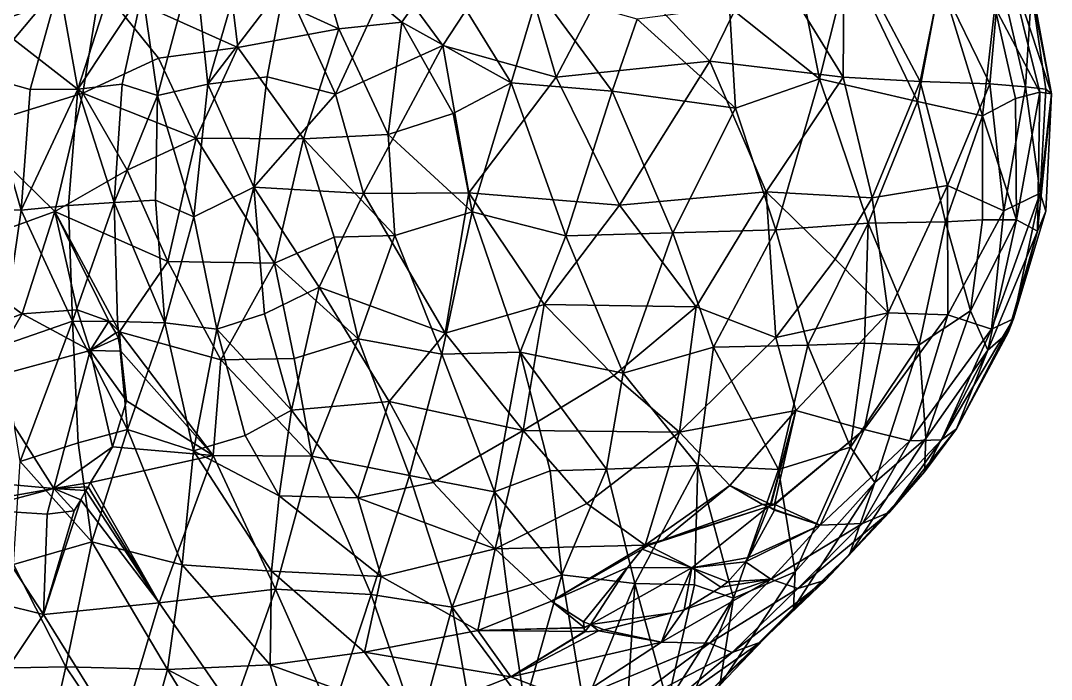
# Model space of a CAD drawing. Extents: x 373697 to 374058, y 6959904 to 6960301.
# Drawn here: x 373995.43 to 374034.31, y 6960114.61 to 6960139.46 of the extents above; entities that cross this region are included whole.
import ezdxf

# ---------------------------------------------------------------- set-up
doc = ezdxf.new("R2010")
doc.units = 0
doc.layers.add('Bht_Fk', color=7, linetype='CONTINUOUS')

msp = doc.modelspace()

# ---------------------------------------------------------------- linework, layer by layer
at = {"layer": 'Bht_Fk'}
for points in [[(374009.389, 6960141.196, 129.276), (374014.073, 6960142.678, 131.565), (374011.36, 6960138.524, 130.812)], [(374014.073, 6960142.678, 131.565), (374015.635, 6960137.328, 132.822), (374011.36, 6960138.524, 130.812)], [(374014.073, 6960142.678, 131.565), (374017.889, 6960141.646, 133.305), (374015.635, 6960137.328, 132.822)], [(374023.494, 6960142.151, 134.786), (374026.494, 6960142.587, 135.139), (374026.455, 6960137.329, 135.586)], [(374026.455, 6960137.329, 135.586), (374026.494, 6960142.587, 135.139), (374029.363, 6960137.169, 135.581)], [(374026.494, 6960142.587, 135.139), (374030.115, 6960140.941, 135.248), (374029.363, 6960137.169, 135.581)], [(373993.635, 6960141.679, 111.505), (373995.977, 6960142.225, 113.85), (373993.991, 6960137.367, 113.381)], [(373995.977, 6960142.225, 113.85), (373996.888, 6960140.813, 115.689), (373993.991, 6960137.367, 113.381)], [(373996.888, 6960140.813, 115.689), (373999.201, 6960141.868, 118.392), (373997.587, 6960136.871, 117.516)], [(374000.032, 6960140.555, 120.044), (373997.587, 6960136.871, 117.516), (373999.201, 6960141.868, 118.392)], [(374001.991, 6960141.852, 122.272), (374000.592, 6960136.639, 121.594), (374000.032, 6960140.555, 120.044)], [(374000.592, 6960136.639, 121.594), (374001.991, 6960141.852, 122.272), (374002.489, 6960137.07, 123.973)], [(374002.489, 6960137.07, 123.973), (374001.991, 6960141.852, 122.272), (374003.838, 6960141.716, 124.55)], [(374007.431, 6960139.153, 107.416), (374006.555, 6960142.131, 108.11), (374003.309, 6960141.037, 105.462)], [(374009.805, 6960139.409, 109.274), (374006.555, 6960142.131, 108.11), (374007.431, 6960139.153, 107.416)], [(374011.257, 6960141.46, 111.055), (374006.555, 6960142.131, 108.11), (374009.805, 6960139.409, 109.274)], [(374017.889, 6960141.646, 133.305), (374023.494, 6960142.151, 134.786), (374021.429, 6960137.929, 134.659)], [(374021.429, 6960137.929, 134.659), (374023.494, 6960142.151, 134.786), (374026.455, 6960137.329, 135.586)], [(374033.879, 6960136.764, 129.686), (374032.586, 6960141.935, 129.365), (374032.172, 6960139.972, 127.544)], [(374032.586, 6960141.935, 129.365), (374033.879, 6960136.764, 129.686), (374034.309, 6960136.699, 131.568)], [(374034.309, 6960136.699, 131.568), (374033.48, 6960141.235, 131.337), (374032.586, 6960141.935, 129.365)], [(373992.469, 6960141.442, 100.904), (373994.37, 6960139.366, 100.048), (373998.435, 6960140.782, 102.585)], [(374003.838, 6960141.716, 124.55), (374005.4, 6960140.859, 126.303), (374002.489, 6960137.07, 123.973)], [(374013.933, 6960137.117, 111.7), (374011.257, 6960141.46, 111.055), (374009.805, 6960139.409, 109.274)], [(374014.967, 6960140.567, 113.298), (374011.257, 6960141.46, 111.055), (374013.933, 6960137.117, 111.7)], [(374021.429, 6960137.929, 134.659), (374015.635, 6960137.328, 132.822), (374017.889, 6960141.646, 133.305)], [(374024.871, 6960140.745, 120.396), (374025.565, 6960137.26, 120.14), (374026.692, 6960141.762, 122.256)], [(374026.692, 6960141.762, 122.256), (374025.565, 6960137.26, 120.14), (374029.262, 6960136.406, 123.226)], [(374026.692, 6960141.762, 122.256), (374029.262, 6960136.406, 123.226), (374030.13, 6960141.044, 125.349)], [(374003.628, 6960138.451, 104.437), (374003.309, 6960141.037, 105.462), (373998.435, 6960140.782, 102.585)], [(374003.309, 6960141.037, 105.462), (374003.628, 6960138.451, 104.437), (374007.431, 6960139.153, 107.416)], [(374005.4, 6960140.859, 126.303), (374009.389, 6960141.196, 129.276), (374007.311, 6960136.683, 128.58)], [(374009.389, 6960141.196, 129.276), (374011.36, 6960138.524, 130.812), (374007.311, 6960136.683, 128.58)], [(374029.262, 6960136.406, 123.226), (374031.706, 6960135.868, 125.822), (374030.13, 6960141.044, 125.349)], [(374031.985, 6960137.076, 135.057), (374030.115, 6960140.941, 135.248), (374032.351, 6960141.19, 134.301)], [(374030.13, 6960141.044, 125.349), (374031.706, 6960135.868, 125.822), (374032.172, 6960139.972, 127.544)], [(374031.985, 6960137.076, 135.057), (374032.351, 6960141.19, 134.301), (374033.338, 6960136.969, 134.161)], [(374032.351, 6960141.19, 134.301), (374033.564, 6960140.575, 132.76), (374033.338, 6960136.969, 134.161)], [(374033.564, 6960140.575, 132.76), (374033.48, 6960141.235, 131.337), (374034.309, 6960136.699, 131.568)], [(373996.888, 6960140.813, 115.689), (373995.793, 6960136.862, 115.347), (373993.991, 6960137.367, 113.381)], [(373998.435, 6960140.782, 102.585), (373994.37, 6960139.366, 100.048), (373997.772, 6960136.727, 100.276)], [(373996.888, 6960140.813, 115.689), (373997.587, 6960136.871, 117.516), (373995.793, 6960136.862, 115.347)], [(373997.772, 6960136.727, 100.276), (374000.632, 6960138.045, 102.373), (373998.435, 6960140.782, 102.585)], [(374000.632, 6960138.045, 102.373), (374003.628, 6960138.451, 104.437), (373998.435, 6960140.782, 102.585)], [(374002.489, 6960137.07, 123.973), (374005.4, 6960140.859, 126.303), (374004.726, 6960137.347, 126.381)], [(374004.726, 6960137.347, 126.381), (374005.4, 6960140.859, 126.303), (374007.311, 6960136.683, 128.58)], [(374025.565, 6960137.26, 120.14), (374024.871, 6960140.745, 120.396), (374022.165, 6960139.964, 118.154)], [(374029.363, 6960137.169, 135.581), (374030.115, 6960140.941, 135.248), (374031.985, 6960137.076, 135.057)], [(374000.032, 6960140.555, 120.044), (373999.264, 6960137.058, 119.731), (373997.587, 6960136.871, 117.516)], [(374000.032, 6960140.555, 120.044), (374000.592, 6960136.639, 121.594), (373999.264, 6960137.058, 119.731)], [(374014.967, 6960140.567, 113.298), (374013.933, 6960137.117, 111.7), (374017.737, 6960136.804, 114.37)], [(374018.681, 6960139.515, 115.594), (374014.967, 6960140.567, 113.298), (374017.737, 6960136.804, 114.37)], [(374033.564, 6960140.575, 132.76), (374034.099, 6960136.87, 133.091), (374033.338, 6960136.969, 134.161)], [(374034.099, 6960136.87, 133.091), (374033.564, 6960140.575, 132.76), (374034.309, 6960136.699, 131.568)], [(374018.681, 6960139.515, 115.594), (374022.392, 6960136.156, 117.518), (374022.165, 6960139.964, 118.154)], [(374025.565, 6960137.26, 120.14), (374022.165, 6960139.964, 118.154), (374022.392, 6960136.156, 117.518)], [(374032.172, 6960139.972, 127.544), (374031.706, 6960135.868, 125.822), (374032.953, 6960136.527, 127.676)], [(374032.953, 6960136.527, 127.676), (374033.879, 6960136.764, 129.686), (374032.172, 6960139.972, 127.544)], [(374018.681, 6960139.515, 115.594), (374017.737, 6960136.804, 114.37), (374022.392, 6960136.156, 117.518)], [(373993.499, 6960135.403, 97.847), (373997.772, 6960136.727, 100.276), (373994.37, 6960139.366, 100.048)], [(374006.103, 6960135.008, 105.019), (374007.431, 6960139.153, 107.416), (374003.628, 6960138.451, 104.437)], [(374007.431, 6960139.153, 107.416), (374006.103, 6960135.008, 105.019), (374009.298, 6960135.167, 107.585)], [(374009.298, 6960135.167, 107.585), (374009.805, 6960139.409, 109.274), (374007.431, 6960139.153, 107.416)], [(374009.805, 6960139.409, 109.274), (374009.298, 6960135.167, 107.585), (374011.745, 6960135.954, 109.738)], [(374009.805, 6960139.409, 109.274), (374011.745, 6960135.954, 109.738), (374013.933, 6960137.117, 111.7)], [(374002.046, 6960135.024, 102.134), (374003.628, 6960138.451, 104.437), (374000.632, 6960138.045, 102.373)], [(374003.628, 6960138.451, 104.437), (374002.046, 6960135.024, 102.134), (374006.103, 6960135.008, 105.019)], [(374007.311, 6960136.683, 128.58), (374011.36, 6960138.524, 130.812), (374008.367, 6960132.943, 129.472)], [(374011.36, 6960138.524, 130.812), (374012.338, 6960132.97, 131.46), (374008.367, 6960132.943, 129.472)], [(374011.36, 6960138.524, 130.812), (374015.635, 6960137.328, 132.822), (374012.338, 6960132.97, 131.46)], [(374002.046, 6960135.024, 102.134), (374000.632, 6960138.045, 102.373), (373997.772, 6960136.727, 100.276)], [(374015.635, 6960137.328, 132.822), (374021.429, 6960137.929, 134.659), (374018.017, 6960132.497, 133.531)], [(374021.429, 6960137.929, 134.659), (374023.556, 6960133.002, 134.975), (374018.017, 6960132.497, 133.531)], [(374023.556, 6960133.002, 134.975), (374021.429, 6960137.929, 134.659), (374026.455, 6960137.329, 135.586)], [(373992.577, 6960132.364, 112.609), (373993.991, 6960137.367, 113.381), (373995.45, 6960132.31, 115.246)], [(373993.991, 6960137.367, 113.381), (373995.793, 6960136.862, 115.347), (373995.45, 6960132.31, 115.246)], [(374004.222, 6960133.178, 126.191), (374002.489, 6960137.07, 123.973), (374004.726, 6960137.347, 126.381)], [(374004.726, 6960137.347, 126.381), (374007.311, 6960136.683, 128.58), (374004.222, 6960133.178, 126.191)], [(374013.933, 6960137.117, 111.7), (374011.745, 6960135.954, 109.738), (374012.465, 6960132.248, 109.562)], [(374015.635, 6960137.328, 132.822), (374018.017, 6960132.497, 133.531), (374012.338, 6960132.97, 131.46)], [(374013.933, 6960137.117, 111.7), (374012.465, 6960132.248, 109.562), (374015.996, 6960131.343, 112.375)], [(374017.737, 6960136.804, 114.37), (374013.933, 6960137.117, 111.7), (374015.996, 6960131.343, 112.375)], [(374025.565, 6960137.26, 120.14), (374022.392, 6960136.156, 117.518), (374023.913, 6960131.571, 118.06)], [(374023.556, 6960133.002, 134.975), (374026.455, 6960137.329, 135.586), (374027.547, 6960132.772, 135.354)], [(374027.393, 6960131.825, 120.934), (374025.565, 6960137.26, 120.14), (374023.913, 6960131.571, 118.06)], [(374027.393, 6960131.825, 120.934), (374029.262, 6960136.406, 123.226), (374025.565, 6960137.26, 120.14)], [(374027.547, 6960132.772, 135.354), (374026.455, 6960137.329, 135.586), (374029.363, 6960137.169, 135.581)], [(374029.363, 6960137.169, 135.581), (374030.396, 6960133.239, 135.16), (374027.547, 6960132.772, 135.354)], [(374031.985, 6960137.076, 135.057), (374030.396, 6960133.239, 135.16), (374029.363, 6960137.169, 135.581)], [(373993.499, 6960135.403, 97.847), (373996.721, 6960132.259, 98.178), (373997.772, 6960136.727, 100.276)], [(373995.793, 6960136.862, 115.347), (373997.587, 6960136.871, 117.516), (373995.45, 6960132.31, 115.246)], [(373997.587, 6960136.871, 117.516), (373997.232, 6960132.487, 117.335), (373995.45, 6960132.31, 115.246)], [(373996.721, 6960132.259, 98.178), (373999.452, 6960133.815, 100.094), (373997.772, 6960136.727, 100.276)], [(373998.964, 6960132.596, 119.542), (373997.232, 6960132.487, 117.335), (373997.587, 6960136.871, 117.516)], [(373999.264, 6960137.058, 119.731), (373998.964, 6960132.596, 119.542), (373997.587, 6960136.871, 117.516)], [(373999.452, 6960133.815, 100.094), (374002.046, 6960135.024, 102.134), (373997.772, 6960136.727, 100.276)], [(373999.264, 6960137.058, 119.731), (374000.592, 6960136.639, 121.594), (373998.964, 6960132.596, 119.542)], [(374001.959, 6960132.062, 123.541), (374000.592, 6960136.639, 121.594), (374002.489, 6960137.07, 123.973)], [(374001.959, 6960132.062, 123.541), (374002.489, 6960137.07, 123.973), (374004.222, 6960133.178, 126.191)], [(374020.033, 6960131.453, 115.251), (374017.737, 6960136.804, 114.37), (374015.996, 6960131.343, 112.375)], [(374017.737, 6960136.804, 114.37), (374020.033, 6960131.453, 115.251), (374022.392, 6960136.156, 117.518)], [(374030.396, 6960133.239, 135.16), (374031.985, 6960137.076, 135.057), (374032.518, 6960132.287, 134.104)], [(374032.518, 6960132.287, 134.104), (374031.985, 6960137.076, 135.057), (374033.338, 6960136.969, 134.161)], [(374033.882, 6960132.957, 132.725), (374032.518, 6960132.287, 134.104), (374033.338, 6960136.969, 134.161)], [(374032.998, 6960131.94, 127.573), (374033.879, 6960136.764, 129.686), (374032.953, 6960136.527, 127.676)], [(374033.779, 6960131.52, 129.734), (374033.879, 6960136.764, 129.686), (374032.998, 6960131.94, 127.573)], [(374034.099, 6960136.87, 133.091), (374033.882, 6960132.957, 132.725), (374033.338, 6960136.969, 134.161)], [(374034.309, 6960136.699, 131.568), (374033.879, 6960136.764, 129.686), (374033.779, 6960131.52, 129.734)], [(374033.882, 6960132.957, 132.725), (374034.099, 6960136.87, 133.091), (374034.309, 6960136.699, 131.568)], [(374000.592, 6960136.639, 121.594), (374000.523, 6960132.685, 121.668), (373998.964, 6960132.596, 119.542)], [(374000.523, 6960132.685, 121.668), (374000.592, 6960136.639, 121.594), (374001.959, 6960132.062, 123.541)], [(374004.222, 6960133.178, 126.191), (374007.311, 6960136.683, 128.58), (374008.367, 6960132.943, 129.472)], [(374027.393, 6960131.825, 120.934), (374030.316, 6960131.874, 123.82), (374029.262, 6960136.406, 123.226)], [(374030.316, 6960131.874, 123.82), (374031.706, 6960135.868, 125.822), (374029.262, 6960136.406, 123.226)], [(374032.953, 6960136.527, 127.676), (374031.706, 6960135.868, 125.822), (374032.998, 6960131.94, 127.573)], [(374034.095, 6960132.275, 131.275), (374034.309, 6960136.699, 131.568), (374033.779, 6960131.52, 129.734)], [(374033.882, 6960132.957, 132.725), (374034.309, 6960136.699, 131.568), (374034.095, 6960132.275, 131.275)], [(374012.465, 6960132.248, 109.562), (374011.745, 6960135.954, 109.738), (374009.298, 6960135.167, 107.585)], [(374022.392, 6960136.156, 117.518), (374020.033, 6960131.453, 115.251), (374023.913, 6960131.571, 118.06)], [(374030.316, 6960131.874, 123.82), (374031.71, 6960131.947, 125.506), (374031.706, 6960135.868, 125.822)], [(374031.71, 6960131.947, 125.506), (374032.998, 6960131.94, 127.573), (374031.706, 6960135.868, 125.822)], [(373996.721, 6960132.259, 98.178), (373993.499, 6960135.403, 97.847), (373992.336, 6960130.666, 95.854)], [(374002.046, 6960135.024, 102.134), (373999.452, 6960133.815, 100.094), (374000.984, 6960130.368, 100.021)], [(374005.005, 6960130.308, 102.916), (374002.046, 6960135.024, 102.134), (374000.984, 6960130.368, 100.021)], [(374005.005, 6960130.308, 102.916), (374006.103, 6960135.008, 105.019), (374002.046, 6960135.024, 102.134)], [(374007.261, 6960131.295, 104.945), (374006.103, 6960135.008, 105.019), (374005.005, 6960130.308, 102.916)], [(374006.103, 6960135.008, 105.019), (374009.54, 6960131.357, 106.879), (374009.298, 6960135.167, 107.585)], [(374006.103, 6960135.008, 105.019), (374007.261, 6960131.295, 104.945), (374009.54, 6960131.357, 106.879)], [(374009.298, 6960135.167, 107.585), (374009.54, 6960131.357, 106.879), (374012.465, 6960132.248, 109.562)], [(373996.721, 6960132.259, 98.178), (374000.984, 6960130.368, 100.021), (373999.452, 6960133.815, 100.094)], [(374028.15, 6960128.442, 134.316), (374027.547, 6960132.772, 135.354), (374030.396, 6960133.239, 135.16)], [(374028.15, 6960128.442, 134.316), (374030.396, 6960133.239, 135.16), (374030.4, 6960128.356, 133.713)], [(374030.396, 6960133.239, 135.16), (374032.518, 6960132.287, 134.104), (374030.4, 6960128.356, 133.713)], [(374002.832, 6960127.827, 124.083), (374001.959, 6960132.062, 123.541), (374004.222, 6960133.178, 126.191)], [(374004.635, 6960128.396, 126.117), (374002.832, 6960127.827, 124.083), (374004.222, 6960133.178, 126.191)], [(374006.688, 6960129.401, 128.09), (374004.222, 6960133.178, 126.191), (374008.367, 6960132.943, 129.472)], [(374004.222, 6960133.178, 126.191), (374006.688, 6960129.401, 128.09), (374004.635, 6960128.396, 126.117)], [(374011.44, 6960127.669, 130.412), (374006.688, 6960129.401, 128.09), (374008.367, 6960132.943, 129.472)], [(374012.338, 6960132.97, 131.46), (374011.44, 6960127.669, 130.412), (374008.367, 6960132.943, 129.472)], [(374011.44, 6960127.669, 130.412), (374012.338, 6960132.97, 131.46), (374015.184, 6960128.752, 132.13)], [(374015.184, 6960128.752, 132.13), (374012.338, 6960132.97, 131.46), (374018.017, 6960132.497, 133.531)], [(374023.556, 6960133.002, 134.975), (374020.916, 6960128.662, 133.793), (374018.017, 6960132.497, 133.531)], [(374020.916, 6960128.662, 133.793), (374023.556, 6960133.002, 134.975), (374023.915, 6960127.506, 134.013)], [(374023.915, 6960127.506, 134.013), (374023.556, 6960133.002, 134.975), (374026.152, 6960130.461, 134.91)], [(374023.556, 6960133.002, 134.975), (374027.547, 6960132.772, 135.354), (374026.152, 6960130.461, 134.91)], [(374033.882, 6960132.957, 132.725), (374032.883, 6960128.208, 130.657), (374032.051, 6960127.824, 132.091)], [(374032.518, 6960132.287, 134.104), (374033.882, 6960132.957, 132.725), (374032.051, 6960127.824, 132.091)], [(374033.882, 6960132.957, 132.725), (374034.095, 6960132.275, 131.275), (374032.883, 6960128.208, 130.657)], [(373997.232, 6960132.487, 117.335), (373997.392, 6960128.121, 117.421), (373995.45, 6960132.31, 115.246)], [(373997.232, 6960132.487, 117.335), (373998.964, 6960132.596, 119.542), (373997.392, 6960128.121, 117.421)], [(373998.964, 6960132.596, 119.542), (373999.079, 6960128.108, 119.44), (373997.392, 6960128.121, 117.421)], [(374000.523, 6960132.685, 121.668), (374000.866, 6960128.057, 121.692), (373998.964, 6960132.596, 119.542)], [(373998.964, 6960132.596, 119.542), (374000.866, 6960128.057, 121.692), (373999.079, 6960128.108, 119.44)], [(374000.866, 6960128.057, 121.692), (374000.523, 6960132.685, 121.668), (374001.959, 6960132.062, 123.541)], [(374020.916, 6960128.662, 133.793), (374015.184, 6960128.752, 132.13), (374018.017, 6960132.497, 133.531)], [(374026.152, 6960130.461, 134.91), (374027.547, 6960132.772, 135.354), (374028.15, 6960128.442, 134.316)], [(373996.721, 6960132.259, 98.178), (373992.336, 6960130.666, 95.854), (373995.488, 6960128.395, 96.677)], [(373994.705, 6960127.196, 114.59), (373992.577, 6960132.364, 112.609), (373995.45, 6960132.31, 115.246)], [(373997.392, 6960128.121, 117.421), (373994.705, 6960127.196, 114.59), (373995.45, 6960132.31, 115.246)], [(373997.569, 6960128.552, 97.742), (373996.721, 6960132.259, 98.178), (373995.488, 6960128.395, 96.677)], [(373998.752, 6960128.117, 98.226), (373996.721, 6960132.259, 98.178), (373997.569, 6960128.552, 97.742)], [(373999.158, 6960127.716, 98.335), (373996.721, 6960132.259, 98.178), (373998.752, 6960128.117, 98.226)], [(373999.158, 6960127.716, 98.335), (374000.984, 6960130.368, 100.021), (373996.721, 6960132.259, 98.178)], [(374002.832, 6960127.827, 124.083), (374000.866, 6960128.057, 121.692), (374001.959, 6960132.062, 123.541)], [(374009.54, 6960131.357, 106.879), (374011.322, 6960126.878, 107.548), (374012.465, 6960132.248, 109.562)], [(374011.322, 6960126.878, 107.548), (374014.273, 6960126.958, 110.184), (374012.465, 6960132.248, 109.562)], [(374012.465, 6960132.248, 109.562), (374014.273, 6960126.958, 110.184), (374015.996, 6960131.343, 112.375)], [(374032.518, 6960132.287, 134.104), (374032.051, 6960127.824, 132.091), (374030.4, 6960128.356, 133.713)], [(374032.883, 6960128.208, 130.657), (374034.095, 6960132.275, 131.275), (374033.779, 6960131.52, 129.734)], [(374025.126, 6960127.223, 118.809), (374027.393, 6960131.825, 120.934), (374023.913, 6960131.571, 118.06)], [(374025.126, 6960127.223, 118.809), (374027.256, 6960127.288, 120.721), (374027.393, 6960131.825, 120.934)], [(374027.393, 6960131.825, 120.934), (374027.256, 6960127.288, 120.721), (374029.319, 6960127.233, 122.944)], [(374027.393, 6960131.825, 120.934), (374029.319, 6960127.233, 122.944), (374030.316, 6960131.874, 123.82)], [(374029.319, 6960127.233, 122.944), (374031.257, 6960128.512, 125.285), (374030.316, 6960131.874, 123.82)], [(374031.71, 6960131.947, 125.506), (374030.316, 6960131.874, 123.82), (374031.257, 6960128.512, 125.285)], [(374031.71, 6960131.947, 125.506), (374031.257, 6960128.512, 125.285), (374032.998, 6960131.94, 127.573)], [(374031.913, 6960127.029, 127.241), (374032.998, 6960131.94, 127.573), (374031.257, 6960128.512, 125.285)], [(374033.779, 6960131.52, 129.734), (374032.998, 6960131.94, 127.573), (374031.913, 6960127.029, 127.241)], [(374007.261, 6960131.295, 104.945), (374005.005, 6960130.308, 102.916), (374008.167, 6960127.454, 104.875)], [(374007.261, 6960131.295, 104.945), (374008.167, 6960127.454, 104.875), (374009.54, 6960131.357, 106.879)], [(374008.167, 6960127.454, 104.875), (374011.322, 6960126.878, 107.548), (374009.54, 6960131.357, 106.879)], [(374014.273, 6960126.958, 110.184), (374018.154, 6960126.166, 113.307), (374015.996, 6960131.343, 112.375)], [(374018.154, 6960126.166, 113.307), (374020.033, 6960131.453, 115.251), (374015.996, 6960131.343, 112.375)], [(374020.033, 6960131.453, 115.251), (374018.154, 6960126.166, 113.307), (374021.567, 6960127.138, 115.969)], [(374020.033, 6960131.453, 115.251), (374021.567, 6960127.138, 115.969), (374023.913, 6960131.571, 118.06)], [(374021.567, 6960127.138, 115.969), (374025.126, 6960127.223, 118.809), (374023.913, 6960131.571, 118.06)], [(374031.913, 6960127.029, 127.241), (374032.676, 6960127.697, 129.055), (374033.779, 6960131.52, 129.734)], [(374032.676, 6960127.697, 129.055), (374032.883, 6960128.208, 130.657), (374033.779, 6960131.52, 129.734)], [(373995.488, 6960128.395, 96.677), (373992.336, 6960130.666, 95.854), (373995.127, 6960128.267, 96.486)], [(373999.158, 6960127.716, 98.335), (374002.986, 6960126.66, 100.6), (374000.984, 6960130.368, 100.021)], [(374002.986, 6960126.66, 100.6), (374005.005, 6960130.308, 102.916), (374000.984, 6960130.368, 100.021)], [(374005.75, 6960126.718, 102.698), (374005.005, 6960130.308, 102.916), (374002.986, 6960126.66, 100.6)], [(374008.167, 6960127.454, 104.875), (374005.005, 6960130.308, 102.916), (374005.75, 6960126.718, 102.698)], [(374026.152, 6960130.461, 134.91), (374028.15, 6960128.442, 134.316), (374023.915, 6960127.506, 134.013)], [(374005.651, 6960124.767, 125.959), (374004.635, 6960128.396, 126.117), (374006.688, 6960129.401, 128.09)], [(374009.328, 6960125.092, 128.646), (374005.651, 6960124.767, 125.959), (374006.688, 6960129.401, 128.09)], [(374011.44, 6960127.669, 130.412), (374009.328, 6960125.092, 128.646), (374006.688, 6960129.401, 128.09)], [(374014.389, 6960123.994, 130.645), (374011.44, 6960127.669, 130.412), (374015.184, 6960128.752, 132.13)], [(374015.184, 6960128.752, 132.13), (374017.805, 6960126.072, 132.407), (374014.389, 6960123.994, 130.645)], [(374020.916, 6960128.662, 133.793), (374017.805, 6960126.072, 132.407), (374015.184, 6960128.752, 132.13)], [(374020.277, 6960123.94, 132.312), (374017.805, 6960126.072, 132.407), (374020.916, 6960128.662, 133.793)], [(374020.277, 6960123.94, 132.312), (374020.916, 6960128.662, 133.793), (374023.915, 6960127.506, 134.013)], [(373995.488, 6960128.395, 96.677), (373995.127, 6960128.267, 96.486), (373994.056, 6960125.93, 95.813)], [(373994.056, 6960125.93, 95.813), (373998.059, 6960127.019, 97.906), (373995.488, 6960128.395, 96.677)], [(373997.569, 6960128.552, 97.742), (373995.488, 6960128.395, 96.677), (373998.059, 6960127.019, 97.906)], [(373997.569, 6960128.552, 97.742), (373998.059, 6960127.019, 97.906), (373998.752, 6960128.117, 98.226)], [(374005.651, 6960124.767, 125.959), (374002.832, 6960127.827, 124.083), (374004.635, 6960128.396, 126.117)], [(374024.673, 6960124.751, 133.095), (374023.915, 6960127.506, 134.013), (374028.15, 6960128.442, 134.316)], [(374024.673, 6960124.751, 133.095), (374028.15, 6960128.442, 134.316), (374027.249, 6960124.035, 132.433)], [(374028.15, 6960128.442, 134.316), (374030.4, 6960128.356, 133.713), (374027.249, 6960124.035, 132.433)], [(374030.4, 6960128.356, 133.713), (374028.975, 6960123.606, 131.278), (374027.249, 6960124.035, 132.433)], [(374032.051, 6960127.824, 132.091), (374028.975, 6960123.606, 131.278), (374030.4, 6960128.356, 133.713)], [(374029.577, 6960123.698, 124.681), (374031.257, 6960128.512, 125.285), (374029.319, 6960127.233, 122.944)], [(374031.257, 6960128.512, 125.285), (374029.577, 6960123.698, 124.681), (374031.913, 6960127.029, 127.241)], [(374030.159, 6960123.652, 129.788), (374032.883, 6960128.208, 130.657), (374030.735, 6960124.056, 128.402)], [(374032.051, 6960127.824, 132.091), (374032.883, 6960128.208, 130.657), (374030.159, 6960123.652, 129.788)], [(374030.735, 6960124.056, 128.402), (374032.883, 6960128.208, 130.657), (374032.676, 6960127.697, 129.055)], [(373995.412, 6960122.825, 115.043), (373994.705, 6960127.196, 114.59), (373997.392, 6960128.121, 117.421)], [(373997.602, 6960123.531, 117.203), (373995.412, 6960122.825, 115.043), (373997.392, 6960128.121, 117.421)], [(373999.458, 6960124.033, 119.284), (373997.602, 6960123.531, 117.203), (373997.392, 6960128.121, 117.421)], [(373999.079, 6960128.108, 119.44), (373999.458, 6960124.033, 119.284), (373997.392, 6960128.121, 117.421)], [(373998.059, 6960127.019, 97.906), (373999.027, 6960127.689, 98.264), (373998.752, 6960128.117, 98.226)], [(373999.158, 6960127.716, 98.335), (373998.752, 6960128.117, 98.226), (373999.027, 6960127.689, 98.264)], [(373999.079, 6960128.108, 119.44), (374000.866, 6960128.057, 121.692), (373999.458, 6960124.033, 119.284)], [(374000.866, 6960128.057, 121.692), (374001.957, 6960123.227, 121.866), (373999.458, 6960124.033, 119.284)], [(374001.957, 6960123.227, 121.866), (374000.866, 6960128.057, 121.692), (374002.832, 6960127.827, 124.083)], [(374003.897, 6960123.81, 124.092), (374001.957, 6960123.227, 121.866), (374002.832, 6960127.827, 124.083)], [(374002.832, 6960127.827, 124.083), (374005.651, 6960124.767, 125.959), (374003.897, 6960123.81, 124.092)], [(374030.159, 6960123.652, 129.788), (374028.975, 6960123.606, 131.278), (374032.051, 6960127.824, 132.091)], [(373998.059, 6960127.019, 97.906), (373999.11, 6960127.494, 98.268), (373999.027, 6960127.689, 98.264)], [(373998.059, 6960127.019, 97.906), (373999.209, 6960126.991, 98.246), (373999.11, 6960127.494, 98.268)], [(373999.11, 6960127.494, 98.268), (373999.158, 6960127.716, 98.335), (373999.027, 6960127.689, 98.264)], [(373999.11, 6960127.494, 98.268), (373999.209, 6960126.991, 98.246), (373999.158, 6960127.716, 98.335)], [(373999.209, 6960126.991, 98.246), (374002.696, 6960123.055, 99.73), (373999.158, 6960127.716, 98.335)], [(374002.696, 6960123.055, 99.73), (374002.986, 6960126.66, 100.6), (373999.158, 6960127.716, 98.335)], [(374006.416, 6960123.026, 102.501), (374008.167, 6960127.454, 104.875), (374005.75, 6960126.718, 102.698)], [(374010.101, 6960122.301, 105.539), (374008.167, 6960127.454, 104.875), (374006.416, 6960123.026, 102.501)], [(374008.167, 6960127.454, 104.875), (374010.101, 6960122.301, 105.539), (374011.322, 6960126.878, 107.548)], [(374014.389, 6960123.994, 130.645), (374009.328, 6960125.092, 128.646), (374011.44, 6960127.669, 130.412)], [(374023.915, 6960127.506, 134.013), (374024.673, 6960124.751, 133.095), (374020.277, 6960123.94, 132.312)], [(374030.735, 6960124.056, 128.402), (374032.676, 6960127.697, 129.055), (374031.913, 6960127.029, 127.241)], [(373994.056, 6960125.93, 95.813), (373996.686, 6960121.815, 96.163), (373998.059, 6960127.019, 97.906)], [(373998.898, 6960123.38, 97.454), (373998.059, 6960127.019, 97.906), (373996.686, 6960121.815, 96.163)], [(373999.419, 6960125.123, 98.063), (373998.059, 6960127.019, 97.906), (373998.898, 6960123.38, 97.454)], [(373998.059, 6960127.019, 97.906), (373999.419, 6960125.123, 98.063), (373999.209, 6960126.991, 98.246)], [(374021.567, 6960127.138, 115.969), (374018.154, 6960126.166, 113.307), (374020.979, 6960122.68, 115.296)], [(374024.014, 6960122.524, 118.048), (374021.567, 6960127.138, 115.969), (374020.979, 6960122.68, 115.296)], [(374024.014, 6960122.524, 118.048), (374025.126, 6960127.223, 118.809), (374021.567, 6960127.138, 115.969)], [(374024.014, 6960122.524, 118.048), (374026.726, 6960123.366, 120.693), (374025.126, 6960127.223, 118.809)], [(374027.256, 6960127.288, 120.721), (374025.126, 6960127.223, 118.809), (374026.726, 6960123.366, 120.693)], [(374027.256, 6960127.288, 120.721), (374026.726, 6960123.366, 120.693), (374029.319, 6960127.233, 122.944)], [(374026.726, 6960123.366, 120.693), (374027.652, 6960122.042, 122.388), (374029.319, 6960127.233, 122.944)], [(374027.652, 6960122.042, 122.388), (374029.577, 6960123.698, 124.681), (374029.319, 6960127.233, 122.944)], [(374029.521, 6960122.433, 126.671), (374030.735, 6960124.056, 128.402), (374031.913, 6960127.029, 127.241)], [(374029.577, 6960123.698, 124.681), (374029.521, 6960122.433, 126.671), (374031.913, 6960127.029, 127.241)], [(373999.209, 6960126.991, 98.246), (373999.419, 6960125.123, 98.063), (374002.696, 6960123.055, 99.73)], [(374006.416, 6960123.026, 102.501), (374002.986, 6960126.66, 100.6), (374002.696, 6960123.055, 99.73)], [(374005.75, 6960126.718, 102.698), (374002.986, 6960126.66, 100.6), (374006.416, 6960123.026, 102.501)], [(374010.101, 6960122.301, 105.539), (374013.308, 6960121.682, 108.378), (374011.322, 6960126.878, 107.548)], [(374013.308, 6960121.682, 108.378), (374014.273, 6960126.958, 110.184), (374011.322, 6960126.878, 107.548)], [(374013.308, 6960121.682, 108.378), (374015.41, 6960122.481, 110.43), (374014.273, 6960126.958, 110.184)], [(374017.523, 6960122.544, 112.308), (374014.273, 6960126.958, 110.184), (374015.41, 6960122.481, 110.43)], [(374017.523, 6960122.544, 112.308), (374018.154, 6960126.166, 113.307), (374014.273, 6960126.958, 110.184)], [(373996.686, 6960121.815, 96.163), (373994.056, 6960125.93, 95.813), (373992.754, 6960122.159, 94.111)], [(374017.805, 6960126.072, 132.407), (374020.277, 6960123.94, 132.312), (374014.389, 6960123.994, 130.645)], [(374020.979, 6960122.68, 115.296), (374018.154, 6960126.166, 113.307), (374017.523, 6960122.544, 112.308)], [(373998.898, 6960123.38, 97.454), (374002.696, 6960123.055, 99.73), (373999.419, 6960125.123, 98.063)], [(374009.328, 6960125.092, 128.646), (374008.149, 6960121.458, 126.56), (374005.651, 6960124.767, 125.959)], [(374010.991, 6960122.038, 128.47), (374008.149, 6960121.458, 126.56), (374009.328, 6960125.092, 128.646)], [(374010.991, 6960122.038, 128.47), (374009.328, 6960125.092, 128.646), (374014.389, 6960123.994, 130.645)], [(374005.183, 6960121.54, 124.4), (374003.897, 6960123.81, 124.092), (374005.651, 6960124.767, 125.959)], [(374008.149, 6960121.458, 126.56), (374005.183, 6960121.54, 124.4), (374005.651, 6960124.767, 125.959)], [(374020.277, 6960123.94, 132.312), (374024.673, 6960124.751, 133.095), (374022.184, 6960121.926, 131.664)], [(374024.673, 6960124.751, 133.095), (374023.72, 6960121.219, 131.149), (374022.184, 6960121.926, 131.664)], [(374023.72, 6960121.219, 131.149), (374024.673, 6960124.751, 133.095), (374023.744, 6960121.219, 131.147)], [(374023.744, 6960121.219, 131.147), (374024.673, 6960124.751, 133.095), (374023.868, 6960121.215, 131.133)], [(374024.673, 6960124.751, 133.095), (374027.249, 6960124.035, 132.433), (374023.868, 6960121.215, 131.133)], [(373999.458, 6960124.033, 119.284), (373998.113, 6960119.797, 116.959), (373997.602, 6960123.531, 117.203)], [(374001.528, 6960118.927, 119.868), (373998.113, 6960119.797, 116.959), (373999.458, 6960124.033, 119.284)], [(374001.957, 6960123.227, 121.866), (374001.528, 6960118.927, 119.868), (373999.458, 6960124.033, 119.284)], [(374014.389, 6960123.994, 130.645), (374013.328, 6960119.536, 128.371), (374010.991, 6960122.038, 128.47)], [(374016.787, 6960121.242, 130.391), (374013.328, 6960119.536, 128.371), (374014.389, 6960123.994, 130.645)], [(374020.277, 6960123.94, 132.312), (374016.787, 6960121.242, 130.391), (374014.389, 6960123.994, 130.645)], [(374020.277, 6960123.94, 132.312), (374018.99, 6960119.667, 129.998), (374016.787, 6960121.242, 130.391)], [(374018.99, 6960119.667, 129.998), (374020.277, 6960123.94, 132.312), (374022.184, 6960121.926, 131.664)], [(374027.249, 6960124.035, 132.433), (374023.872, 6960121.213, 131.13), (374023.868, 6960121.215, 131.133)], [(374023.872, 6960121.213, 131.13), (374027.249, 6960124.035, 132.433), (374025.593, 6960120.429, 129.96)], [(374028.975, 6960123.606, 131.278), (374025.593, 6960120.429, 129.96), (374027.249, 6960124.035, 132.433)], [(374030.735, 6960124.056, 128.402), (374028.203, 6960120.916, 127.593), (374030.159, 6960123.652, 129.788)], [(374028.203, 6960120.916, 127.593), (374030.735, 6960124.056, 128.402), (374029.521, 6960122.433, 126.671)], [(373997.602, 6960123.531, 117.203), (373998.113, 6960119.797, 116.959), (373995.412, 6960122.825, 115.043)], [(374001.957, 6960123.227, 121.866), (374003.897, 6960123.81, 124.092), (374005.183, 6960121.54, 124.4)], [(374027.187, 6960120.491, 128.667), (374025.593, 6960120.429, 129.96), (374028.975, 6960123.606, 131.278)], [(374029.521, 6960122.433, 126.671), (374029.577, 6960123.698, 124.681), (374026.694, 6960119.321, 123.654)], [(374029.577, 6960123.698, 124.681), (374027.652, 6960122.042, 122.388), (374026.694, 6960119.321, 123.654)], [(374030.159, 6960123.652, 129.788), (374027.187, 6960120.491, 128.667), (374028.975, 6960123.606, 131.278)], [(374030.159, 6960123.652, 129.788), (374028.203, 6960120.916, 127.593), (374027.187, 6960120.491, 128.667)], [(373998.898, 6960123.38, 97.454), (373996.686, 6960121.815, 96.163), (373998.065, 6960122.041, 96.72)], [(373998.065, 6960122.041, 96.72), (374002.696, 6960123.055, 99.73), (373998.898, 6960123.38, 97.454)], [(374004.899, 6960118.686, 122.795), (374001.528, 6960118.927, 119.868), (374001.957, 6960123.227, 121.866)], [(374004.899, 6960118.686, 122.795), (374001.957, 6960123.227, 121.866), (374005.183, 6960121.54, 124.4)], [(374024.644, 6960118.663, 119.806), (374026.726, 6960123.366, 120.693), (374024.014, 6960122.524, 118.048)], [(374024.644, 6960118.663, 119.806), (374027.652, 6960122.042, 122.388), (374026.726, 6960123.366, 120.693)], [(373998.113, 6960119.797, 116.959), (373995.165, 6960118.939, 114.317), (373995.412, 6960122.825, 115.043)], [(374002.696, 6960123.055, 99.73), (373998.065, 6960122.041, 96.72), (374000.654, 6960117.496, 97.372)], [(374000.654, 6960117.496, 97.372), (374005.047, 6960118.018, 100.445), (374002.696, 6960123.055, 99.73)], [(374005.047, 6960118.018, 100.445), (374006.416, 6960123.026, 102.501), (374002.696, 6960123.055, 99.73)], [(374008.656, 6960117.812, 103.318), (374006.416, 6960123.026, 102.501), (374005.047, 6960118.018, 100.445)], [(374008.656, 6960117.812, 103.318), (374010.101, 6960122.301, 105.539), (374006.416, 6960123.026, 102.501)], [(374013.308, 6960121.682, 108.378), (374015.85, 6960118.555, 110.27), (374015.41, 6960122.481, 110.43)], [(374015.85, 6960118.555, 110.27), (374017.523, 6960122.544, 112.308), (374015.41, 6960122.481, 110.43)], [(374018.6, 6960118.23, 112.951), (374017.523, 6960122.544, 112.308), (374015.85, 6960118.555, 110.27)], [(374018.6, 6960118.23, 112.951), (374020.979, 6960122.68, 115.296), (374017.523, 6960122.544, 112.308)], [(374018.6, 6960118.23, 112.951), (374020.842, 6960118.176, 115.257), (374020.979, 6960122.68, 115.296)], [(374020.842, 6960118.176, 115.257), (374022.318, 6960117.678, 117.081), (374020.979, 6960122.68, 115.296)], [(374022.318, 6960117.678, 117.081), (374024.014, 6960122.524, 118.048), (374020.979, 6960122.68, 115.296)], [(374022.318, 6960117.678, 117.081), (374024.644, 6960118.663, 119.806), (374024.014, 6960122.524, 118.048)], [(374029.521, 6960122.433, 126.671), (374026.694, 6960119.321, 123.654), (374025.795, 6960118.355, 125.077)], [(374028.203, 6960120.916, 127.593), (374029.521, 6960122.433, 126.671), (374025.795, 6960118.355, 125.077)], [(373996.686, 6960121.815, 96.163), (373992.754, 6960122.159, 94.111), (373993.262, 6960121.206, 94.137)], [(373998.065, 6960122.041, 96.72), (373996.686, 6960121.815, 96.163), (373997.983, 6960121.878, 96.638)], [(374000.654, 6960117.496, 97.372), (373998.065, 6960122.041, 96.72), (373997.983, 6960121.878, 96.638)], [(374008.149, 6960121.458, 126.56), (374010.991, 6960122.038, 128.47), (374013.328, 6960119.536, 128.371)], [(374008.656, 6960117.812, 103.318), (374011.711, 6960117.33, 106.024), (374010.101, 6960122.301, 105.539)], [(374011.711, 6960117.33, 106.024), (374013.308, 6960121.682, 108.378), (374010.101, 6960122.301, 105.539)], [(374026.694, 6960119.321, 123.654), (374027.652, 6960122.042, 122.388), (374024.582, 6960117.3, 121.647)], [(374027.652, 6960122.042, 122.388), (374024.644, 6960118.663, 119.806), (374024.582, 6960117.3, 121.647)], [(373996.686, 6960121.815, 96.163), (373993.262, 6960121.206, 94.137), (373993.262, 6960121.204, 94.137)], [(373996.686, 6960121.815, 96.163), (373993.262, 6960121.204, 94.137), (373993.695, 6960121.015, 94.284)], [(373996.686, 6960121.815, 96.163), (373993.695, 6960121.015, 94.284), (373996.435, 6960120.843, 95.637)], [(373997.452, 6960120.966, 96.177), (373996.686, 6960121.815, 96.163), (373996.435, 6960120.843, 95.637)], [(373997.983, 6960121.878, 96.638), (373996.686, 6960121.815, 96.163), (373997.889, 6960121.739, 96.558)], [(373997.701, 6960121.38, 96.387), (373996.686, 6960121.815, 96.163), (373997.452, 6960120.966, 96.177)], [(373996.686, 6960121.815, 96.163), (373997.701, 6960121.38, 96.387), (373997.889, 6960121.739, 96.558)], [(374000.654, 6960117.496, 97.372), (373997.889, 6960121.739, 96.558), (373997.701, 6960121.38, 96.387)], [(374000.654, 6960117.496, 97.372), (373997.983, 6960121.878, 96.638), (373997.889, 6960121.739, 96.558)], [(374011.711, 6960117.33, 106.024), (374013.794, 6960117.906, 108.154), (374013.308, 6960121.682, 108.378)], [(374015.85, 6960118.555, 110.27), (374013.308, 6960121.682, 108.378), (374013.794, 6960117.906, 108.154)], [(374022.184, 6960121.926, 131.664), (374019.674, 6960119.869, 130.153), (374018.99, 6960119.667, 129.998)], [(374022.184, 6960121.926, 131.664), (374023.407, 6960121.212, 131.168), (374019.674, 6960119.869, 130.153)], [(374022.184, 6960121.926, 131.664), (374023.72, 6960121.219, 131.149), (374023.407, 6960121.212, 131.168)], [(373997.701, 6960121.38, 96.387), (373997.452, 6960120.966, 96.177), (373996.294, 6960117.054, 94.802)], [(374000.654, 6960117.496, 97.372), (373997.701, 6960121.38, 96.387), (373996.294, 6960117.054, 94.802)], [(374009.034, 6960118.496, 125.615), (374004.899, 6960118.686, 122.795), (374005.183, 6960121.54, 124.4)], [(374009.034, 6960118.496, 125.615), (374005.183, 6960121.54, 124.4), (374008.149, 6960121.458, 126.56)], [(374013.328, 6960119.536, 128.371), (374009.034, 6960118.496, 125.615), (374008.149, 6960121.458, 126.56)], [(374016.787, 6960121.242, 130.391), (374018.99, 6960119.667, 129.998), (374013.328, 6960119.536, 128.371)], [(374023.643, 6960121.132, 131.034), (374019.674, 6960119.869, 130.153), (374023.407, 6960121.212, 131.168)], [(374023.72, 6960121.219, 131.149), (374023.643, 6960121.132, 131.034), (374023.407, 6960121.212, 131.168)], [(374023.744, 6960121.219, 131.147), (374023.643, 6960121.132, 131.034), (374023.72, 6960121.219, 131.149)], [(374023.872, 6960121.213, 131.13), (374023.643, 6960121.132, 131.034), (374023.744, 6960121.219, 131.147)], [(374023.872, 6960121.213, 131.13), (374023.87, 6960121.015, 130.967), (374023.643, 6960121.132, 131.034)], [(374023.868, 6960121.215, 131.133), (374023.872, 6960121.213, 131.13), (374023.744, 6960121.219, 131.147)], [(374023.87, 6960121.015, 130.967), (374023.872, 6960121.213, 131.13), (374025.593, 6960120.429, 129.96)], [(373996.294, 6960117.054, 94.802), (373993.695, 6960121.015, 94.284), (373991.417, 6960118.261, 92.695)], [(373996.435, 6960120.843, 95.637), (373993.695, 6960121.015, 94.284), (373996.294, 6960117.054, 94.802)], [(373997.452, 6960120.966, 96.177), (373996.435, 6960120.843, 95.637), (373996.294, 6960117.054, 94.802)], [(374019.095, 6960119.657, 129.99), (374023.643, 6960121.132, 131.034), (374020.751, 6960118.813, 128.871)], [(374019.674, 6960119.869, 130.153), (374023.643, 6960121.132, 131.034), (374019.095, 6960119.657, 129.99)], [(374022.888, 6960119.205, 129.424), (374020.751, 6960118.813, 128.871), (374023.643, 6960121.132, 131.034)], [(374023.868, 6960120.992, 130.948), (374022.888, 6960119.205, 129.424), (374023.643, 6960121.132, 131.034)], [(374023.868, 6960120.992, 130.948), (374025.593, 6960120.429, 129.96), (374022.888, 6960119.205, 129.424)], [(374023.87, 6960121.015, 130.967), (374023.868, 6960120.992, 130.948), (374023.643, 6960121.132, 131.034)], [(374023.868, 6960120.992, 130.948), (374023.87, 6960121.015, 130.967), (374025.593, 6960120.429, 129.96)], [(374024.749, 6960118.041, 126.601), (374027.187, 6960120.491, 128.667), (374028.203, 6960120.916, 127.593)], [(374028.203, 6960120.916, 127.593), (374025.795, 6960118.355, 125.077), (374024.749, 6960118.041, 126.601)], [(374022.888, 6960119.205, 129.424), (374025.593, 6960120.429, 129.96), (374022.772, 6960119.041, 129.29)], [(374025.593, 6960120.429, 129.96), (374023.722, 6960118.386, 128.259), (374022.772, 6960119.041, 129.29)], [(374023.722, 6960118.386, 128.259), (374025.593, 6960120.429, 129.96), (374027.187, 6960120.491, 128.667)], [(374024.749, 6960118.041, 126.601), (374023.722, 6960118.386, 128.259), (374027.187, 6960120.491, 128.667)], [(373995.165, 6960118.939, 114.317), (373998.113, 6960119.797, 116.959), (373997.132, 6960115.08, 114.915)], [(373998.113, 6960119.797, 116.959), (374000.974, 6960114.979, 117.747), (373997.132, 6960115.08, 114.915)], [(374000.974, 6960114.979, 117.747), (373998.113, 6960119.797, 116.959), (374001.528, 6960118.927, 119.868)], [(374013.328, 6960119.536, 128.371), (374018.99, 6960119.667, 129.998), (374015.459, 6960117.562, 127.872)], [(374018.99, 6960119.667, 129.998), (374018.873, 6960119.518, 129.867), (374015.459, 6960117.562, 127.872)], [(374018.99, 6960119.667, 129.998), (374018.916, 6960119.554, 129.9), (374018.873, 6960119.518, 129.867)], [(374018.916, 6960119.554, 129.9), (374019.095, 6960119.657, 129.99), (374018.873, 6960119.518, 129.867)], [(374019.095, 6960119.657, 129.99), (374020.751, 6960118.813, 128.871), (374018.873, 6960119.518, 129.867)], [(374018.916, 6960119.554, 129.9), (374018.99, 6960119.667, 129.998), (374019.037, 6960119.635, 129.973)], [(374018.916, 6960119.554, 129.9), (374019.037, 6960119.635, 129.973), (374019.095, 6960119.657, 129.99)], [(374019.095, 6960119.657, 129.99), (374018.99, 6960119.667, 129.998), (374019.674, 6960119.869, 130.153)], [(374019.037, 6960119.635, 129.973), (374018.99, 6960119.667, 129.998), (374019.095, 6960119.657, 129.99)], [(374009.034, 6960118.496, 125.615), (374013.328, 6960119.536, 128.371), (374012.682, 6960116.452, 126.137)], [(374013.328, 6960119.536, 128.371), (374015.459, 6960117.562, 127.872), (374012.682, 6960116.452, 126.137)], [(374015.459, 6960117.562, 127.872), (374018.873, 6960119.518, 129.867), (374018.315, 6960118.835, 129.261)], [(374020.751, 6960118.813, 128.871), (374018.315, 6960118.835, 129.261), (374018.873, 6960119.518, 129.867)], [(374026.694, 6960119.321, 123.654), (374023.342, 6960116.016, 122.685), (374025.795, 6960118.355, 125.077)], [(374026.694, 6960119.321, 123.654), (374024.582, 6960117.3, 121.647), (374023.342, 6960116.016, 122.685)], [(373995.165, 6960118.939, 114.317), (373997.132, 6960115.08, 114.915), (373993.159, 6960115.011, 112.105)], [(374001.528, 6960118.927, 119.868), (374004.838, 6960115.156, 120.747), (374000.974, 6960114.979, 117.747)], [(374004.899, 6960118.686, 122.795), (374004.838, 6960115.156, 120.747), (374001.528, 6960118.927, 119.868)], [(374022.888, 6960119.205, 129.424), (374022.772, 6960119.041, 129.29), (374020.751, 6960118.813, 128.871)], [(374022.772, 6960119.041, 129.29), (374022.105, 6960118.295, 128.665), (374020.751, 6960118.813, 128.871)], [(374022.105, 6960118.295, 128.665), (374022.772, 6960119.041, 129.29), (374023.722, 6960118.386, 128.259)], [(374004.838, 6960115.156, 120.747), (374004.899, 6960118.686, 122.795), (374008.404, 6960115.638, 123.433)], [(374009.034, 6960118.496, 125.615), (374008.404, 6960115.638, 123.433), (374004.899, 6960118.686, 122.795)], [(374008.404, 6960115.638, 123.433), (374009.034, 6960118.496, 125.615), (374012.682, 6960116.452, 126.137)], [(374014.446, 6960113.652, 108.164), (374015.85, 6960118.555, 110.27), (374013.794, 6960117.906, 108.154)], [(374014.446, 6960113.652, 108.164), (374016.688, 6960113.553, 110.701), (374015.85, 6960118.555, 110.27)], [(374018.315, 6960118.835, 129.261), (374016.66, 6960116.776, 127.439), (374015.459, 6960117.562, 127.872)], [(374016.688, 6960113.553, 110.701), (374018.6, 6960118.23, 112.951), (374015.85, 6960118.555, 110.27)], [(374018.315, 6960118.835, 129.261), (374016.928, 6960116.679, 127.292), (374016.66, 6960116.776, 127.439)], [(374020.751, 6960118.813, 128.871), (374016.928, 6960116.679, 127.292), (374018.315, 6960118.835, 129.261)], [(374020.751, 6960118.813, 128.871), (374020.008, 6960117.114, 127.738), (374016.928, 6960116.679, 127.292)], [(374020.452, 6960117.237, 127.845), (374020.008, 6960117.114, 127.738), (374020.751, 6960118.813, 128.871)], [(374021.845, 6960118.084, 128.478), (374020.452, 6960117.237, 127.845), (374020.751, 6960118.813, 128.871)], [(374022.105, 6960118.295, 128.665), (374021.845, 6960118.084, 128.478), (374020.751, 6960118.813, 128.871)], [(374024.582, 6960117.3, 121.647), (374024.644, 6960118.663, 119.806), (374021.8, 6960114.394, 118.902)], [(374024.644, 6960118.663, 119.806), (374022.318, 6960117.678, 117.081), (374021.8, 6960114.394, 118.902)], [(373994.27, 6960114.033, 93.203), (373996.294, 6960117.054, 94.802), (373991.417, 6960118.261, 92.695)], [(374016.688, 6960113.553, 110.701), (374018.32, 6960113.612, 112.721), (374018.6, 6960118.23, 112.951)], [(374018.6, 6960118.23, 112.951), (374018.32, 6960113.612, 112.721), (374019.826, 6960113.724, 114.878)], [(374018.6, 6960118.23, 112.951), (374019.826, 6960113.724, 114.878), (374020.842, 6960118.176, 115.257)], [(374019.6, 6960116.008, 126.549), (374020.452, 6960117.237, 127.845), (374023.722, 6960118.386, 128.259)], [(374019.6, 6960116.008, 126.549), (374023.722, 6960118.386, 128.259), (374021.415, 6960115.979, 125.605)], [(374020.842, 6960118.176, 115.257), (374019.826, 6960113.724, 114.878), (374022.318, 6960117.678, 117.081)], [(374020.452, 6960117.237, 127.845), (374021.845, 6960118.084, 128.478), (374023.722, 6960118.386, 128.259)], [(374024.749, 6960118.041, 126.601), (374021.415, 6960115.979, 125.605), (374023.722, 6960118.386, 128.259)], [(374021.845, 6960118.084, 128.478), (374022.105, 6960118.295, 128.665), (374023.722, 6960118.386, 128.259)], [(374024.749, 6960118.041, 126.601), (374025.795, 6960118.355, 125.077), (374022.266, 6960115.62, 123.788)], [(374023.342, 6960116.016, 122.685), (374022.266, 6960115.62, 123.788), (374025.795, 6960118.355, 125.077)], [(374003.433, 6960113.479, 98.423), (374005.047, 6960118.018, 100.445), (374000.654, 6960117.496, 97.372)], [(374005.047, 6960118.018, 100.445), (374003.433, 6960113.479, 98.423), (374007.155, 6960113.267, 101.152)], [(374005.047, 6960118.018, 100.445), (374007.155, 6960113.267, 101.152), (374008.656, 6960117.812, 103.318)], [(374007.155, 6960113.267, 101.152), (374010.421, 6960112.636, 103.873), (374008.656, 6960117.812, 103.318)], [(374008.656, 6960117.812, 103.318), (374010.421, 6960112.636, 103.873), (374011.711, 6960117.33, 106.024)], [(374014.446, 6960113.652, 108.164), (374013.794, 6960117.906, 108.154), (374011.711, 6960117.33, 106.024)], [(374019.826, 6960113.724, 114.878), (374020.274, 6960112.779, 116.644), (374022.318, 6960117.678, 117.081)], [(374020.274, 6960112.779, 116.644), (374021.8, 6960114.394, 118.902), (374022.318, 6960117.678, 117.081)], [(374022.266, 6960115.62, 123.788), (374021.415, 6960115.979, 125.605), (374024.749, 6960118.041, 126.601)], [(374000.654, 6960117.496, 97.372), (373996.294, 6960117.054, 94.802), (373999.142, 6960112.454, 95.526)], [(373999.142, 6960112.454, 95.526), (374003.433, 6960113.479, 98.423), (374000.654, 6960117.496, 97.372)], [(374010.421, 6960112.636, 103.873), (374012.413, 6960113.328, 105.944), (374011.711, 6960117.33, 106.024)], [(374014.446, 6960113.652, 108.164), (374011.711, 6960117.33, 106.024), (374012.413, 6960113.328, 105.944)], [(374016.692, 6960116.568, 127.252), (374012.682, 6960116.452, 126.137), (374015.459, 6960117.562, 127.872)], [(374016.66, 6960116.776, 127.439), (374016.692, 6960116.568, 127.252), (374015.459, 6960117.562, 127.872)], [(374023.342, 6960116.016, 122.685), (374024.582, 6960117.3, 121.647), (374020.743, 6960113.468, 120.203)], [(374024.582, 6960117.3, 121.647), (374021.8, 6960114.394, 118.902), (374020.743, 6960113.468, 120.203)], [(373994.27, 6960114.033, 93.203), (373999.142, 6960112.454, 95.526), (373996.294, 6960117.054, 94.802)], [(374016.928, 6960116.679, 127.292), (374020.008, 6960117.114, 127.738), (374017.445, 6960116.473, 127.187)], [(374020.008, 6960117.114, 127.738), (374019.6, 6960116.008, 126.549), (374017.445, 6960116.473, 127.187)], [(374019.6, 6960116.008, 126.549), (374020.008, 6960117.114, 127.738), (374020.452, 6960117.237, 127.845)], [(374016.692, 6960116.568, 127.252), (374016.69, 6960116.548, 127.235), (374012.682, 6960116.452, 126.137)], [(374016.69, 6960116.548, 127.235), (374016.701, 6960116.413, 127.125), (374012.682, 6960116.452, 126.137)], [(374016.66, 6960116.776, 127.439), (374016.928, 6960116.679, 127.292), (374016.692, 6960116.568, 127.252)], [(374016.69, 6960116.548, 127.235), (374016.928, 6960116.679, 127.292), (374016.711, 6960116.409, 127.12)], [(374016.928, 6960116.679, 127.292), (374016.69, 6960116.548, 127.235), (374016.692, 6960116.568, 127.252)], [(374016.701, 6960116.413, 127.125), (374016.69, 6960116.548, 127.235), (374016.711, 6960116.409, 127.12)], [(374017.225, 6960116.447, 127.158), (374016.711, 6960116.409, 127.12), (374016.928, 6960116.679, 127.292)], [(374016.928, 6960116.679, 127.292), (374017.445, 6960116.473, 127.187), (374017.225, 6960116.447, 127.158)], [(374008.404, 6960115.638, 123.433), (374012.682, 6960116.452, 126.137), (374013.918, 6960114.701, 124.992)], [(374016.701, 6960116.413, 127.125), (374013.918, 6960114.701, 124.992), (374012.682, 6960116.452, 126.137)], [(374017.225, 6960116.447, 127.158), (374013.918, 6960114.701, 124.992), (374016.711, 6960116.409, 127.12)], [(374019.6, 6960116.008, 126.549), (374013.918, 6960114.701, 124.992), (374017.225, 6960116.447, 127.158)], [(374016.711, 6960116.409, 127.12), (374013.918, 6960114.701, 124.992), (374016.701, 6960116.413, 127.125)], [(374019.6, 6960116.008, 126.549), (374017.225, 6960116.447, 127.158), (374017.445, 6960116.473, 127.187)], [(374013.918, 6960114.701, 124.992), (374019.6, 6960116.008, 126.549), (374016.249, 6960113.811, 124.05)], [(374019.6, 6960116.008, 126.549), (374021.415, 6960115.979, 125.605), (374016.249, 6960113.811, 124.05)], [(374021.415, 6960115.979, 125.605), (374017.92, 6960113.355, 122.833), (374016.249, 6960113.811, 124.05)], [(374021.415, 6960115.979, 125.605), (374022.266, 6960115.62, 123.788), (374017.92, 6960113.355, 122.833)], [(374022.266, 6960115.62, 123.788), (374023.342, 6960116.016, 122.685), (374019.378, 6960113.212, 121.528)], [(374023.342, 6960116.016, 122.685), (374020.743, 6960113.468, 120.203), (374019.378, 6960113.212, 121.528)], [(374004.838, 6960115.156, 120.747), (374008.404, 6960115.638, 123.433), (374010.144, 6960113.224, 122.352)], [(374010.144, 6960113.224, 122.352), (374008.404, 6960115.638, 123.433), (374013.918, 6960114.701, 124.992)], [(374017.92, 6960113.355, 122.833), (374022.266, 6960115.62, 123.788), (374019.378, 6960113.212, 121.528)], [(373993.159, 6960115.011, 112.105), (373996.066, 6960110.376, 112.845), (373991.44, 6960109.764, 109.896)], [(373993.159, 6960115.011, 112.105), (373997.132, 6960115.08, 114.915), (373996.066, 6960110.376, 112.845)], [(373997.132, 6960115.08, 114.915), (373999.867, 6960111.033, 115.367), (373996.066, 6960110.376, 112.845)], [(373997.132, 6960115.08, 114.915), (374000.974, 6960114.979, 117.747), (373999.867, 6960111.033, 115.367)], [(374000.974, 6960114.979, 117.747), (374002.77, 6960112.047, 117.599), (373999.867, 6960111.033, 115.367)], [(374000.974, 6960114.979, 117.747), (374004.838, 6960115.156, 120.747), (374005.651, 6960112.49, 119.571)], [(374002.77, 6960112.047, 117.599), (374000.974, 6960114.979, 117.747), (374005.651, 6960112.49, 119.571)], [(374005.651, 6960112.49, 119.571), (374004.838, 6960115.156, 120.747), (374010.144, 6960113.224, 122.352)], [(374010.144, 6960113.224, 122.352), (374013.918, 6960114.701, 124.992), (374016.249, 6960113.811, 124.05)]]:
    msp.add_3dface(points, dxfattribs=at)

doc.saveas('drawing.dxf')
